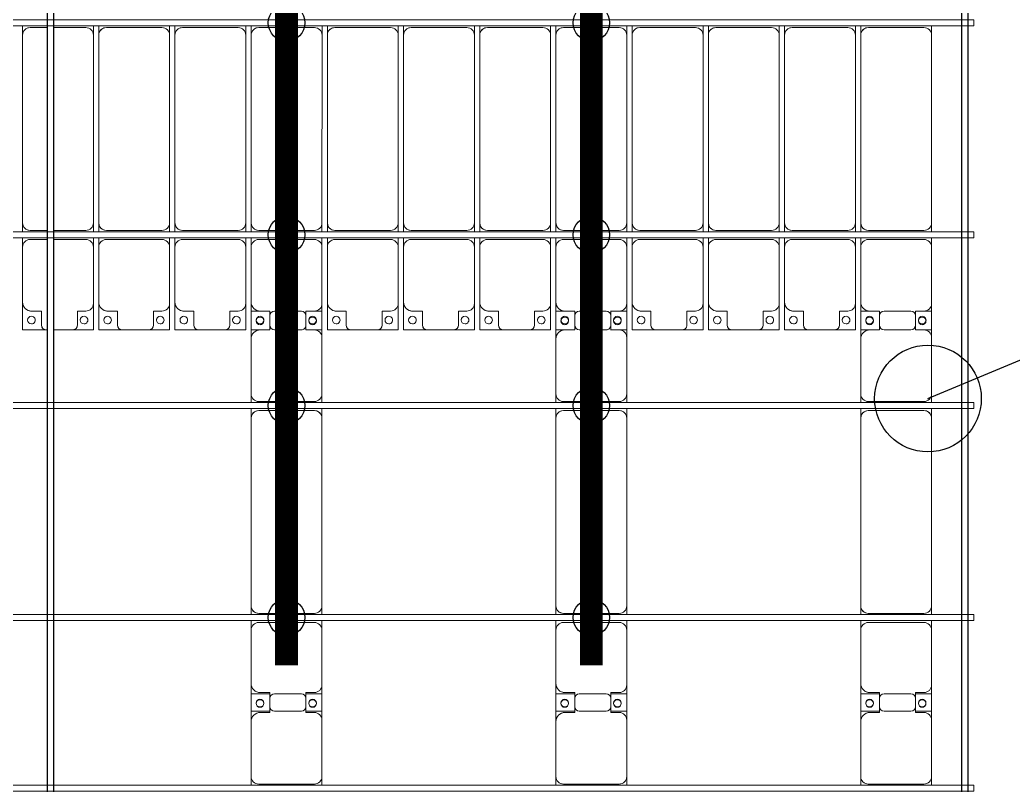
# Model space of a CAD drawing. Header units: millimetres. Extents: x -147246 to 112336, y -213734 to -86506.
# Drawn here: x 2135 to 8653, y -135845 to -130825 of the extents above; entities that cross this region are included whole.
import ezdxf

# ---------------------------------------------------------------- set-up
doc = ezdxf.new("R2010")
doc.units = ezdxf.units.MM
doc.layers.add('A-GENM', color=13, linetype='Continuous', lineweight=9)
doc.layers.add('S-BEAM', color=12, linetype='Continuous', lineweight=9)
for name, color, linetype in [('GC-BICH NEO', 6, 'Continuous'), ('GC-DAY NEO', 5, 'Continuous'), ('GC-HOP 40x60 GIA CUONG', 1, 'Continuous')]:
    doc.layers.add(name, color=color, linetype=linetype)

# ---------------------------------------------------------------- blocks, each defined once
blk = doc.blocks.new('Dải phao đi lại kèm đỡ invester - DẢI PHAO ĐI LẠI-14853-BỐ TRÍ KHUNG KẾT CẤU BÈ PIN 05')
at = {"layer": 'A-GENM', "color": 7}
for p, q in [((142258.4, 620.3), (142258.4, 680.8)), ((142421.3, 670.3), (142308.4, 670.3)), ((142673.4, 670.3), (142461.3, 670.3)), ((142723.4, 680.8), (142723.4, 620.3)), ((142758.4, 620.3), (142758.4, 680.8)), ((143173.4, 670.3), (142808.4, 670.3)), ((143223.4, 680.8), (143223.4, 620.3)), ((143258.4, 620.3), (143258.4, 680.8)), ((143673.4, 670.3), (143308.4, 670.3)), ((143723.4, 680.8), (143723.4, 620.3)), ((143758.4, 620.3), (143758.4, 680.8)), ((144173.4, 670.3), (143808.4, 670.3)), ((144223.4, 680.8), (144223.4, 620.3)), ((144258.4, 620.3), (144258.4, 680.8)), ((144673.4, 670.3), (144308.4, 670.3)), ((144723.4, 680.8), (144723.4, 620.3)), ((144758.4, 620.3), (144758.4, 680.8)), ((145173.4, 670.3), (144808.4, 670.3)), ((145223.4, 680.8), (145223.4, 620.3)), ((145258.4, 620.3), (145258.4, 680.8)), ((145673.4, 670.3), (145308.4, 670.3)), ((145723.4, 680.8), (145723.4, 620.3)), ((145758.4, 620.3), (145758.4, 680.8)), ((146173.4, 670.3), (145808.4, 670.3)), ((146223.4, 680.8), (146223.4, 620.3)), ((146258.4, 620.3), (146258.4, 680.8)), ((146673.4, 670.3), (146308.4, 670.3)), ((146723.4, 680.8), (146723.4, 620.3)), ((146758.4, 620.3), (146758.4, 680.8)), ((147173.4, 670.3), (146808.4, 670.3)), ((147223.4, 680.8), (147223.4, 620.3)), ((147258.4, 620.3), (147258.4, 680.8)), ((147673.4, 670.3), (147308.4, 670.3)), ((147723.4, 680.8), (147723.4, 620.3)), ((147758.4, 620.3), (147758.4, 680.8)), ((148173.4, 670.3), (147808.4, 670.3)), ((148223.4, 680.8), (148223.4, 620.3)), ((142258.4, 620.3), (142258.4, -610.3)), ((142723.4, -610.3), (142723.4, 620.3)), ((142758.4, 620.3), (142758.4, -610.3)), ((143223.4, -610.3), (143223.4, 620.3)), ((143258.4, 620.3), (143258.4, -610.3)), ((143723.4, -610.3), (143723.4, 620.3)), ((143758.4, 620.3), (143758.4, -610.3)), ((144223.4, -610.3), (144223.4, 620.3)), ((144258.4, 620.3), (144258.4, -610.3)), ((144723.4, -610.3), (144723.4, 620.3)), ((144758.4, 620.3), (144758.4, -610.3)), ((145223.4, -610.3), (145223.4, 620.3)), ((145258.4, 620.3), (145258.4, -610.3)), ((145723.4, -610.3), (145723.4, 620.3)), ((145758.4, 620.3), (145758.4, -610.3)), ((146223.4, -610.3), (146223.4, 620.3)), ((146258.4, 620.3), (146258.4, -610.3)), ((146723.4, -610.3), (146723.4, 620.3)), ((146758.4, 620.3), (146758.4, -610.3)), ((147223.4, -610.3), (147223.4, 620.3)), ((147258.4, 620.3), (147258.4, -610.3)), ((147723.4, -610.3), (147723.4, 620.3)), ((147758.4, 620.3), (147758.4, -610.3)), ((148223.4, -610.3), (148223.4, 620.3)), ((142258.4, -669.2), (142258.4, -610.3)), ((142723.4, -610.3), (142723.4, -669.2)), ((142758.4, -669.2), (142758.4, -610.3)), ((143223.4, -610.3), (143223.4, -669.2)), ((143258.4, -669.2), (143258.4, -610.3)), ((143723.4, -610.3), (143723.4, -669.2)), ((143758.4, -669.2), (143758.4, -610.3)), ((144223.4, -610.3), (144223.4, -669.2)), ((144258.4, -669.2), (144258.4, -610.3)), ((144723.4, -610.3), (144723.4, -669.2)), ((144758.4, -669.2), (144758.4, -610.3)), ((145223.4, -610.3), (145223.4, -669.2)), ((145258.4, -669.2), (145258.4, -610.3)), ((145723.4, -610.3), (145723.4, -669.2)), ((145758.4, -669.2), (145758.4, -610.3)), ((146223.4, -610.3), (146223.4, -669.2)), ((146258.4, -669.2), (146258.4, -610.3)), ((146723.4, -610.3), (146723.4, -669.2)), ((146758.4, -669.2), (146758.4, -610.3)), ((147223.4, -610.3), (147223.4, -669.2)), ((147258.4, -669.2), (147258.4, -610.3)), ((147723.4, -610.3), (147723.4, -669.2)), ((147758.4, -669.2), (147758.4, -610.3)), ((148223.4, -610.3), (148223.4, -669.2)), ((142258.4, -769.7), (142258.4, -709.2)), ((142308.4, -660.3), (142421.3, -660.3)), ((142461.3, -660.3), (142673.4, -660.3)), ((142723.4, -709.2), (142723.4, -769.7)), ((142758.4, -769.7), (142758.4, -709.2)), ((142808.4, -660.3), (143173.4, -660.3)), ((143223.4, -709.2), (143223.4, -769.7)), ((143258.4, -769.7), (143258.4, -709.2)), ((143308.4, -660.3), (143673.4, -660.3)), ((143723.4, -709.2), (143723.4, -769.7)), ((143758.4, -769.7), (143758.4, -709.2)), ((143808.4, -660.3), (144173.4, -660.3)), ((144223.4, -709.2), (144223.4, -769.7)), ((144258.4, -769.7), (144258.4, -709.2)), ((144308.4, -660.3), (144673.4, -660.3)), ((144723.4, -709.2), (144723.4, -769.7)), ((144758.4, -769.7), (144758.4, -709.2)), ((144808.4, -660.3), (145173.4, -660.3)), ((145223.4, -709.2), (145223.4, -769.7)), ((145258.4, -769.7), (145258.4, -709.2)), ((145308.4, -660.3), (145673.4, -660.3)), ((145723.4, -709.2), (145723.4, -769.7)), ((145758.4, -769.7), (145758.4, -709.2)), ((145808.4, -660.3), (146173.4, -660.3)), ((146223.4, -709.2), (146223.4, -769.7)), ((146258.4, -769.7), (146258.4, -709.2)), ((146308.4, -660.3), (146673.4, -660.3)), ((146723.4, -709.2), (146723.4, -769.7)), ((146758.4, -769.7), (146758.4, -709.2)), ((146808.4, -660.3), (147173.4, -660.3)), ((147223.4, -709.2), (147223.4, -769.7)), ((147258.4, -769.7), (147258.4, -709.2)), ((147308.4, -660.3), (147673.4, -660.3)), ((147723.4, -709.2), (147723.4, -769.7)), ((147758.4, -769.7), (147758.4, -709.2)), ((147808.4, -660.3), (148173.4, -660.3)), ((148223.4, -709.2), (148223.4, -769.7)), ((142258.4, -769.7), (142258.4, -1129.7)), ((142421.3, -719.7), (142308.4, -719.7)), ((142673.4, -719.7), (142461.3, -719.7)), ((142723.4, -1139.7), (142723.4, -769.7)), ((142758.4, -769.7), (142758.4, -1129.7)), ((143173.4, -719.7), (142808.4, -719.7)), ((143223.4, -1139.7), (143223.4, -769.7)), ((143258.4, -769.7), (143258.4, -1129.7)), ((143673.4, -719.7), (143308.4, -719.7)), ((143723.4, -1139.7), (143723.4, -769.7)), ((143758.4, -769.7), (143758.4, -1129.7)), ((144173.4, -719.7), (143808.4, -719.7)), ((144223.4, -1139.7), (144223.4, -769.7)), ((144258.4, -769.7), (144258.4, -1129.7)), ((144673.4, -719.7), (144308.4, -719.7)), ((144723.4, -1139.7), (144723.4, -769.7)), ((144758.4, -769.7), (144758.4, -1129.7)), ((145173.4, -719.7), (144808.4, -719.7)), ((145223.4, -1139.7), (145223.4, -769.7)), ((145258.4, -769.7), (145258.4, -1129.7)), ((145673.4, -719.7), (145308.4, -719.7)), ((145723.4, -1139.7), (145723.4, -769.7)), ((145758.4, -769.7), (145758.4, -1129.7)), ((146173.4, -719.7), (145808.4, -719.7)), ((146223.4, -1139.7), (146223.4, -769.7)), ((146258.4, -769.7), (146258.4, -1129.7)), ((146673.4, -719.7), (146308.4, -719.7)), ((146723.4, -1139.7), (146723.4, -769.7)), ((146758.4, -769.7), (146758.4, -1129.7)), ((147173.4, -719.7), (146808.4, -719.7)), ((147223.4, -1139.7), (147223.4, -769.7)), ((147258.4, -769.7), (147258.4, -1129.7)), ((147673.4, -719.7), (147308.4, -719.7)), ((147723.4, -1139.7), (147723.4, -769.7)), ((147758.4, -769.7), (147758.4, -1129.7)), ((148173.4, -719.7), (147808.4, -719.7)), ((148223.4, -1139.7), (148223.4, -769.7)), ((142258.4, -1312.2), (142258.4, -1129.7)), ((142723.4, -1139.7), (142723.4, -1312.2)), ((142758.4, -1312.2), (142758.4, -1129.7)), ((143223.4, -1139.7), (143223.4, -1312.2)), ((143258.4, -1312.2), (143258.4, -1129.7)), ((143723.4, -1139.7), (143723.4, -1312.2)), ((143758.4, -1312.2), (143758.4, -1129.7)), ((144223.4, -1139.7), (144223.4, -1312.2)), ((144258.4, -1312.2), (144258.4, -1129.7)), ((144723.4, -1139.7), (144723.4, -1312.2)), ((144758.4, -1312.2), (144758.4, -1129.7)), ((145223.4, -1139.7), (145223.4, -1312.2)), ((145258.4, -1312.2), (145258.4, -1129.7)), ((145723.4, -1139.7), (145723.4, -1312.2)), ((145758.4, -1312.2), (145758.4, -1129.7)), ((146223.4, -1139.7), (146223.4, -1312.2)), ((146258.4, -1312.2), (146258.4, -1129.7)), ((146723.4, -1139.7), (146723.4, -1312.2)), ((146758.4, -1312.2), (146758.4, -1129.7)), ((147223.4, -1139.7), (147223.4, -1312.2)), ((147258.4, -1312.2), (147258.4, -1129.7)), ((147723.4, -1139.7), (147723.4, -1312.2)), ((147758.4, -1312.2), (147758.4, -1129.7)), ((148223.4, -1139.7), (148223.4, -1312.2)), ((142318.4, -1189.7), (142381.8, -1189.7)), ((142381.8, -1189.7), (142381.8, -1282.2)), ((142618.2, -1282.2), (142618.2, -1189.7)), ((142618.2, -1189.7), (142673.4, -1189.7)), ((142818.4, -1189.7), (142881.8, -1189.7)), ((142881.8, -1189.7), (142881.8, -1282.2)), ((143118.2, -1282.2), (143118.2, -1189.7)), ((143118.2, -1189.7), (143173.4, -1189.7)), ((143318.4, -1189.7), (143381.8, -1189.7)), ((143381.8, -1189.7), (143381.8, -1282.2)), ((143618.2, -1282.2), (143618.2, -1189.7)), ((143618.2, -1189.7), (143673.4, -1189.7)), ((143818.4, -1189.7), (143881.8, -1189.7)), ((143881.8, -1189.7), (143881.8, -1282.2)), ((144118.2, -1282.2), (144118.2, -1189.7)), ((144118.2, -1189.7), (144173.4, -1189.7)), ((144318.4, -1189.7), (144381.8, -1189.7)), ((144381.8, -1189.7), (144381.8, -1282.2)), ((144618.2, -1282.2), (144618.2, -1189.7)), ((144618.2, -1189.7), (144673.4, -1189.7)), ((144818.4, -1189.7), (144881.8, -1189.7)), ((144881.8, -1189.7), (144881.8, -1282.2)), ((145118.2, -1282.2), (145118.2, -1189.7)), ((145118.2, -1189.7), (145173.4, -1189.7)), ((145318.4, -1189.7), (145381.8, -1189.7)), ((145381.8, -1189.7), (145381.8, -1282.2)), ((145618.2, -1282.2), (145618.2, -1189.7)), ((145618.2, -1189.7), (145673.4, -1189.7)), ((145818.4, -1189.7), (145881.8, -1189.7)), ((145881.8, -1189.7), (145881.8, -1282.2)), ((146118.2, -1282.2), (146118.2, -1189.7)), ((146118.2, -1189.7), (146173.4, -1189.7)), ((146318.4, -1189.7), (146381.8, -1189.7)), ((146381.8, -1189.7), (146381.8, -1282.2)), ((146618.2, -1282.2), (146618.2, -1189.7)), ((146618.2, -1189.7), (146673.4, -1189.7)), ((146818.4, -1189.7), (146881.8, -1189.7)), ((146881.8, -1189.7), (146881.8, -1282.2)), ((147118.2, -1282.2), (147118.2, -1189.7)), ((147118.2, -1189.7), (147173.4, -1189.7)), ((147318.4, -1189.7), (147381.8, -1189.7)), ((147381.8, -1189.7), (147381.8, -1282.2)), ((147618.2, -1282.2), (147618.2, -1189.7)), ((147618.2, -1189.7), (147673.4, -1189.7)), ((147818.4, -1189.7), (147881.8, -1189.7)), ((147881.8, -1189.7), (147881.8, -1282.2)), ((148118.2, -1282.2), (148118.2, -1189.7)), ((148118.2, -1189.7), (148173.4, -1189.7)), ((142411.8, -1312.2), (142258.4, -1312.2)), ((142411.8, -1312.2), (142421.3, -1312.2)), ((142461.3, -1312.2), (142588.2, -1312.2)), ((142723.4, -1312.2), (142588.2, -1312.2)), ((142911.8, -1312.2), (142758.4, -1312.2)), ((142911.8, -1312.2), (143088.2, -1312.2)), ((143223.4, -1312.2), (143088.2, -1312.2)), ((143411.8, -1312.2), (143258.4, -1312.2)), ((143411.8, -1312.2), (143588.2, -1312.2)), ((143723.4, -1312.2), (143588.2, -1312.2)), ((143881.7, -1312.2), (143758.4, -1312.2)), ((143911.8, -1312.2), (144088.2, -1312.2)), ((144223.4, -1312.2), (144117.1, -1312.2)), ((144411.8, -1312.2), (144258.4, -1312.2)), ((144411.8, -1312.2), (144588.2, -1312.2)), ((144723.4, -1312.2), (144588.2, -1312.2)), ((144911.8, -1312.2), (144758.4, -1312.2)), ((144911.8, -1312.2), (145088.2, -1312.2)), ((145223.4, -1312.2), (145088.2, -1312.2)), ((145411.8, -1312.2), (145258.4, -1312.2)), ((145411.8, -1312.2), (145588.2, -1312.2)), ((145723.4, -1312.2), (145588.2, -1312.2)), ((145881.7, -1312.2), (145758.4, -1312.2)), ((145911.8, -1312.2), (146088.2, -1312.2)), ((146223.4, -1312.2), (146117.1, -1312.2)), ((146411.8, -1312.2), (146258.4, -1312.2)), ((146411.8, -1312.2), (146588.2, -1312.2)), ((146723.4, -1312.2), (146588.2, -1312.2)), ((146911.8, -1312.2), (146758.4, -1312.2)), ((146911.8, -1312.2), (147088.2, -1312.2)), ((147223.4, -1312.2), (147088.2, -1312.2)), ((147411.8, -1312.2), (147258.4, -1312.2)), ((147411.8, -1312.2), (147588.2, -1312.2)), ((147723.4, -1312.2), (147588.2, -1312.2)), ((147881.7, -1312.2), (147758.4, -1312.2)), ((147911.8, -1312.2), (148088.2, -1312.2)), ((148223.4, -1312.2), (148117.1, -1312.2))]:
    blk.add_line(p, q, dxfattribs=at)
for centre, radius, start, end in [((142308.4, 620.3), 50, 90, 180), ((142308.4, 620.3), 50, 90, 165), ((142673.4, 620.3), 50, 0, 90), ((142673.4, 620.3), 50, 0, 90), ((142808.4, 620.3), 50, 90, 180), ((142808.4, 620.3), 50, 90, 165), ((143173.4, 620.3), 50, 0, 90), ((143173.4, 620.3), 50, 0, 90), ((143308.4, 620.3), 50, 90, 180), ((143308.4, 620.3), 50, 90, 165), ((143673.4, 620.3), 50, 0, 90), ((143673.4, 620.3), 50, 0, 90), ((143808.4, 620.3), 50, 90, 180), ((143808.4, 620.3), 50, 90, 165), ((144173.4, 620.3), 50, 0, 90), ((144173.4, 620.3), 50, 0, 90), ((144308.4, 620.3), 50, 90, 180), ((144308.4, 620.3), 50, 90, 165), ((144673.4, 620.3), 50, 0, 90), ((144673.4, 620.3), 50, 0, 90), ((144808.4, 620.3), 50, 90, 180), ((144808.4, 620.3), 50, 90, 165), ((145173.4, 620.3), 50, 360, 90), ((145173.4, 620.3), 50, 360, 90), ((145308.4, 620.3), 50, 90, 180), ((145308.4, 620.3), 50, 90, 165), ((145673.4, 620.3), 50, 0, 90), ((145673.4, 620.3), 50, 0, 90), ((145808.4, 620.3), 50, 90, 180), ((145808.4, 620.3), 50, 90, 165), ((146173.4, 620.3), 50, 360, 90), ((146173.4, 620.3), 50, 360, 90), ((146308.4, 620.3), 50, 90, 180), ((146308.4, 620.3), 50, 90, 165), ((146673.4, 620.3), 50, 0, 90), ((146673.4, 620.3), 50, 0, 90), ((146808.4, 620.3), 50, 90, 180), ((146808.4, 620.3), 50, 90, 165), ((147173.4, 620.3), 50, 0, 90), ((147173.4, 620.3), 50, 0, 90), ((147308.4, 620.3), 50, 90, 180), ((147308.4, 620.3), 50, 90, 165), ((147673.4, 620.3), 50, 360, 90), ((147673.4, 620.3), 50, 360, 90), ((147808.4, 620.3), 50, 90, 180), ((147808.4, 620.3), 50, 90, 165), ((148173.4, 620.3), 50, 0, 90), ((148173.4, 620.3), 50, 0, 90), ((142308.4, -610.3), 50, 180, 270), ((142308.4, -610.3), 50, 180, 255), ((142673.4, -610.3), 50, 270, 360), ((142673.4, -610.3), 50, 315, 360), ((142808.4, -610.3), 50, 180, 270), ((142808.4, -610.3), 50, 180, 255), ((143173.4, -610.3), 50, 270, 0), ((143173.4, -610.3), 50, 315, 0), ((143308.4, -610.3), 50, 180, 270), ((143308.4, -610.3), 50, 180, 255), ((143673.4, -610.3), 50, 270, 360), ((143673.4, -610.3), 50, 315, 360), ((143808.4, -610.3), 50, 180, 270), ((143808.4, -610.3), 50, 180, 255), ((144173.4, -610.3), 50, 270, 0), ((144173.4, -610.3), 50, 315, 0), ((144308.4, -610.3), 50, 180, 270), ((144308.4, -610.3), 50, 180, 255), ((144673.4, -610.3), 50, 270, 0), ((144673.4, -610.3), 50, 315, 0), ((144808.4, -610.3), 50, 180, 270), ((144808.4, -610.3), 50, 180, 255), ((145173.4, -610.3), 50, 270, 360), ((145173.4, -610.3), 50, 315, 360), ((145308.4, -610.3), 50, 180, 270), ((145308.4, -610.3), 50, 180, 255), ((145673.4, -610.3), 50, 270, 0), ((145673.4, -610.3), 50, 315, 0), ((145808.4, -610.3), 50, 180, 270), ((145808.4, -610.3), 50, 180, 255), ((146173.4, -610.3), 50, 270, 0), ((146173.4, -610.3), 50, 315, 0), ((146308.4, -610.3), 50, 180, 270), ((146308.4, -610.3), 50, 180, 255), ((146673.4, -610.3), 50, 270, 0), ((146673.4, -610.3), 50, 315, 0), ((146808.4, -610.3), 50, 180, 270), ((146808.4, -610.3), 50, 180, 255), ((147173.4, -610.3), 50, 270, 0), ((147173.4, -610.3), 50, 315, 0), ((147308.4, -610.3), 50, 180, 270), ((147308.4, -610.3), 50, 180, 255), ((147673.4, -610.3), 50, 270, 0), ((147673.4, -610.3), 50, 315, 0), ((147808.4, -610.3), 50, 180, 270), ((147808.4, -610.3), 50, 180, 255), ((148173.4, -610.3), 50, 270, 0), ((148173.4, -610.3), 50, 315, 0), ((142308.4, -769.7), 50, 90, 180), ((142308.4, -769.7), 50, 90, 135), ((142673.4, -769.7), 50, 360, 90), ((142673.4, -769.7), 50, 45, 90), ((142808.4, -769.7), 50, 90, 180), ((142808.4, -769.7), 50, 90, 135), ((143173.4, -769.7), 50, 0, 90), ((143173.4, -769.7), 50, 45, 90), ((143308.4, -769.7), 50, 90, 180), ((143308.4, -769.7), 50, 90, 135), ((143673.4, -769.7), 50, 0, 90), ((143673.4, -769.7), 50, 45, 90), ((143808.4, -769.7), 50, 90, 180), ((143808.4, -769.7), 50, 90, 135), ((144173.4, -769.7), 50, 360, 90), ((144173.4, -769.7), 50, 45, 90), ((144308.4, -769.7), 50, 90, 180), ((144308.4, -769.7), 50, 90, 135), ((144673.4, -769.7), 50, 360, 90), ((144673.4, -769.7), 50, 45, 90), ((144808.4, -769.7), 50, 90, 180), ((144808.4, -769.7), 50, 90, 135), ((145173.4, -769.7), 50, 0, 90), ((145173.4, -769.7), 50, 45, 90), ((145308.4, -769.7), 50, 90, 180), ((145308.4, -769.7), 50, 90, 135), ((145673.4, -769.7), 50, 360, 90), ((145673.4, -769.7), 50, 45, 90), ((145808.4, -769.7), 50, 90, 180), ((145808.4, -769.7), 50, 90, 135), ((146173.4, -769.7), 50, 360, 90), ((146173.4, -769.7), 50, 45, 90), ((146308.4, -769.7), 50, 90, 180), ((146308.4, -769.7), 50, 90, 135), ((146673.4, -769.7), 50, 360, 90), ((146673.4, -769.7), 50, 45, 90), ((146808.4, -769.7), 50, 90, 180), ((146808.4, -769.7), 50, 90, 135), ((147173.4, -769.7), 50, 360, 90), ((147173.4, -769.7), 50, 45, 90), ((147308.4, -769.7), 50, 90, 180), ((147308.4, -769.7), 50, 90, 135), ((147673.4, -769.7), 50, 360, 90), ((147673.4, -769.7), 50, 45, 90), ((147808.4, -769.7), 50, 90, 180), ((147808.4, -769.7), 50, 90, 135), ((148173.4, -769.7), 50, 0, 90), ((148173.4, -769.7), 50, 45, 90), ((142318.4, -1129.7), 60, 180, 270), ((142673.4, -1139.7), 50, 270, 0), ((142818.4, -1129.7), 60, 180, 270), ((143173.4, -1139.7), 50, 270, 0), ((143318.4, -1129.7), 60, 180, 270), ((143673.4, -1139.7), 50, 270, 360), ((143818.4, -1129.7), 60, 180, 270), ((144173.4, -1139.7), 50, 270, 0), ((144318.4, -1129.7), 60, 180, 270), ((144673.4, -1139.7), 50, 270, 360), ((144818.4, -1129.7), 60, 180, 270), ((145173.4, -1139.7), 50, 270, 360), ((145318.4, -1129.7), 60, 180, 270), ((145673.4, -1139.7), 50, 270, 360), ((145818.4, -1129.7), 60, 180, 270), ((146173.4, -1139.7), 50, 270, 0), ((146318.4, -1129.7), 60, 180, 270), ((146673.4, -1139.7), 50, 270, 0), ((146818.4, -1129.7), 60, 180, 270), ((147173.4, -1139.7), 50, 270, 360), ((147318.4, -1129.7), 60, 180, 270), ((147673.4, -1139.7), 50, 270, 0), ((147818.4, -1129.7), 60, 180, 270), ((148173.4, -1139.7), 50, 270, 360), ((142318.4, -1129.7), 60, 240, 270), ((142316.8, -1248.6), 25, 90, 270), ((142316.8, -1248.6), 25, 270, 90), ((142661.8, -1248.6), 25, 90, 270), ((142661.8, -1248.6), 25, 270, 90), ((142673.4, -1139.7), 50, 270, 315), ((142818.4, -1129.7), 60, 240, 270), ((142816.8, -1248.6), 25, 90, 270), ((142816.8, -1248.6), 25, 270, 90), ((143161.8, -1248.6), 25, 90, 270), ((143161.8, -1248.6), 25, 270, 90), ((143173.4, -1139.7), 50, 270, 315), ((143318.4, -1129.7), 60, 240, 270), ((143316.8, -1248.6), 25, 90, 270), ((143316.8, -1248.6), 25, 270, 90), ((143661.8, -1248.6), 25, 90, 270), ((143661.8, -1248.6), 25, 270, 90), ((143673.4, -1139.7), 50, 270, 315), ((143818.4, -1129.7), 60, 240, 270), ((143816.8, -1248.6), 25, 90, 270), ((143816.8, -1248.6), 25, 270, 90), ((144161.8, -1248.6), 25, 90, 270), ((144161.8, -1248.6), 25, 270, 90), ((144173.4, -1139.7), 50, 270, 315), ((144318.4, -1129.7), 60, 240, 270), ((144316.8, -1248.6), 25, 90, 270), ((144316.8, -1248.6), 25, 270, 90), ((144661.8, -1248.6), 25, 90, 270), ((144661.8, -1248.6), 25, 270, 90), ((144673.4, -1139.7), 50, 270, 315), ((144818.4, -1129.7), 60, 240, 270), ((144816.8, -1248.6), 25, 90, 270), ((144816.8, -1248.6), 25, 270, 90), ((145161.8, -1248.6), 25, 90, 270), ((145161.8, -1248.6), 25, 270, 90), ((145173.4, -1139.7), 50, 270, 315), ((145318.4, -1129.7), 60, 240, 270), ((145316.8, -1248.6), 25, 90, 270), ((145316.8, -1248.6), 25, 270, 90), ((145661.8, -1248.6), 25, 90, 270), ((145661.8, -1248.6), 25, 270, 90), ((145673.4, -1139.7), 50, 270, 315), ((145818.4, -1129.7), 60, 240, 270), ((145816.8, -1248.6), 25, 90, 270), ((145816.8, -1248.6), 25, 270, 90), ((146161.8, -1248.6), 25, 90, 270), ((146161.8, -1248.6), 25, 270, 90), ((146173.4, -1139.7), 50, 270, 315), ((146318.4, -1129.7), 60, 240, 270), ((146316.8, -1248.6), 25, 90, 270), ((146316.8, -1248.6), 25, 270, 90), ((146661.8, -1248.6), 25, 90, 270), ((146661.8, -1248.6), 25, 270, 90), ((146673.4, -1139.7), 50, 270, 315), ((146818.4, -1129.7), 60, 240, 270), ((146816.8, -1248.6), 25, 90, 270), ((146816.8, -1248.6), 25, 270, 90), ((147161.8, -1248.6), 25, 90, 270), ((147161.8, -1248.6), 25, 270, 90), ((147173.4, -1139.7), 50, 270, 315), ((147318.4, -1129.7), 60, 240, 270), ((147316.8, -1248.6), 25, 90, 270), ((147316.8, -1248.6), 25, 270, 90), ((147661.8, -1248.6), 25, 90, 270), ((147661.8, -1248.6), 25, 270, 90), ((147673.4, -1139.7), 50, 270, 315), ((147818.4, -1129.7), 60, 240, 270), ((147816.8, -1248.6), 25, 90, 270), ((147816.8, -1248.6), 25, 270, 90), ((148161.8, -1248.6), 25, 90, 270), ((148161.8, -1248.6), 25, 270, 90), ((148173.4, -1139.7), 50, 270, 315), ((142411.8, -1282.2), 30, 180, 270), ((142411.8, -1282.2), 30, 210, 270), ((142588.2, -1282.2), 30, 270, 0), ((142588.2, -1282.2), 30, 270, 330), ((142661.8, -1248.6), 25, 165, 180), ((142911.8, -1282.2), 30, 180, 270), ((142911.8, -1282.2), 30, 210, 270), ((143088.2, -1282.2), 30, 270, 360), ((143088.2, -1282.2), 30, 270, 330), ((143161.8, -1248.6), 25, 165, 180), ((143411.8, -1282.2), 30, 180, 270), ((143411.8, -1282.2), 30, 210, 270), ((143588.2, -1282.2), 30, 270, 360), ((143588.2, -1282.2), 30, 270, 330), ((143661.8, -1248.6), 25, 165, 180), ((143911.8, -1282.2), 30, 180, 270), ((144088.2, -1282.2), 30, 270, 0), ((144411.8, -1282.2), 30, 180, 270), ((144411.8, -1282.2), 30, 210, 270), ((144588.2, -1282.2), 30, 270, 360), ((144588.2, -1282.2), 30, 270, 330), ((144661.8, -1248.6), 25, 165, 180), ((144911.8, -1282.2), 30, 180, 270), ((144911.8, -1282.2), 30, 210, 270), ((145088.2, -1282.2), 30, 270, 360), ((145088.2, -1282.2), 30, 270, 330), ((145161.8, -1248.6), 25, 165, 180), ((145411.8, -1282.2), 30, 180, 270), ((145411.8, -1282.2), 30, 210, 270), ((145588.2, -1282.2), 30, 270, 360), ((145588.2, -1282.2), 30, 270, 330), ((145661.8, -1248.6), 25, 165, 180), ((145911.8, -1282.2), 30, 180, 270), ((146088.2, -1282.2), 30, 270, 0), ((146411.8, -1282.2), 30, 180, 270), ((146411.8, -1282.2), 30, 210, 270), ((146588.2, -1282.2), 30, 270, 0), ((146588.2, -1282.2), 30, 270, 330), ((146661.8, -1248.6), 25, 165, 180), ((146911.8, -1282.2), 30, 180, 270), ((146911.8, -1282.2), 30, 210, 270), ((147088.2, -1282.2), 30, 270, 360), ((147088.2, -1282.2), 30, 270, 330), ((147161.8, -1248.6), 25, 165, 180), ((147411.8, -1282.2), 30, 180, 270), ((147411.8, -1282.2), 30, 210, 270), ((147588.2, -1282.2), 30, 270, 360), ((147588.2, -1282.2), 30, 270, 330), ((147661.8, -1248.6), 25, 165, 180), ((147911.8, -1282.2), 30, 180, 270), ((148088.2, -1282.2), 30, 270, 360)]:
    blk.add_arc(centre, radius, start, end, dxfattribs=at)
blk = doc.blocks.new('Dầm C52 - Dầm C52-18775-BỐ TRÍ KHUNG KẾT CẤU BÈ PIN 05')
at = {"layer": 'S-BEAM', "color": 1}
for p, q in [((-74474.3, -20), (-74474.3, 20)), ((-74474.3, 20), (74474.3, 20)), ((74474.3, -20), (-74474.3, -20))]:
    blk.add_line(p, q, dxfattribs=at)
blk = doc.blocks.new('Dầm C52 - Dầm C52-18776-BỐ TRÍ KHUNG KẾT CẤU BÈ PIN 05')
at = {"layer": 'S-BEAM', "color": 1}
for p, q in [((-74474.3, -20), (-74474.3, 20)), ((-74474.3, 20), (74474.3, 20)), ((74474.3, -20), (-74474.3, -20))]:
    blk.add_line(p, q, dxfattribs=at)
blk = doc.blocks.new('Dầm C52 - Dầm C52-18777-BỐ TRÍ KHUNG KẾT CẤU BÈ PIN 05')
at = {"layer": 'S-BEAM', "color": 1}
for p, q in [((-74474.3, -20), (-74474.3, 20)), ((-74474.3, 20), (74474.3, 20)), ((74474.3, -20), (-74474.3, -20))]:
    blk.add_line(p, q, dxfattribs=at)
blk = doc.blocks.new('Dai phao do pin - DẢI PHAO ĐỠ PIN-V51-BỐ TRÍ KHUNG KẾT CẤU BÈ PIN 05')
at = {"layer": 'A-GENM', "color": 7}
for p, q in [((65973.2, 241.6), (66029.7, 241.6)), ((66389.7, 241.6), (66029.7, 241.6)), ((66389.7, 241.6), (66572.2, 241.6)), ((66457.8, 241.6), (66640.3, 241.6)), ((66457.8, 118.2), (66457.8, 241.6)), ((66572.2, 241.6), (66572.2, 118.2)), ((66990.3, 241.6), (66640.3, 241.6)), ((66990.3, 241.6), (67053.2, 241.6)), ((67093.2, 241.6), (67149.7, 241.6)), ((68380.3, 241.6), (67149.7, 241.6)), ((68380.3, 241.6), (68443.2, 241.6)), ((68483.2, 241.6), (68539.7, 241.6)), ((68899.7, 241.6), (68539.7, 241.6)), ((68899.7, 241.6), (69082.2, 241.6)), ((69082.2, 241.6), (69082.2, 117.9)), ((65979.7, 191.6), (65979.7, -173.4)), ((66449.7, 118.2), (66449.7, 181.6)), ((66580.3, 181.6), (66580.3, 118.2)), ((67040.3, -173.4), (67040.3, 191.6)), ((67099.7, 191.6), (67099.7, -173.4)), ((68430.3, -173.4), (68430.3, 191.6)), ((68489.7, 191.6), (68489.7, -173.4)), ((68959.7, 118.2), (68959.7, 181.6)), ((66542.2, 118.2), (66449.7, 118.2)), ((66457.8, 88.2), (66457.8, -88.2)), ((66580.3, 118.2), (66487.8, 118.2)), ((66572.2, -88.2), (66572.2, 88.2)), ((69052.2, 118.2), (68959.7, 118.2)), ((69082.2, -88.2), (69082.2, 88.2)), ((66449.7, -173.4), (66449.7, -118.2)), ((66449.7, -118.2), (66542.2, -118.2)), ((66457.8, -223.4), (66457.8, -118.2)), ((66487.8, -118.2), (66580.3, -118.2)), ((66572.2, -118.2), (66572.2, -223.4)), ((66580.3, -118.2), (66580.3, -173.4)), ((68959.7, -173.4), (68959.7, -118.2)), ((68959.7, -118.2), (69052.2, -118.2)), ((69082.2, -117.5), (69082.2, -223.4)), ((66029.7, -223.4), (65973.2, -223.4)), ((66029.7, -223.4), (66399.7, -223.4)), ((66572.2, -223.4), (66399.7, -223.4)), ((66630.3, -223.4), (66457.8, -223.4)), ((66630.3, -223.4), (66990.3, -223.4)), ((67053.2, -223.4), (66990.3, -223.4)), ((67149.7, -223.4), (67093.2, -223.4)), ((67149.7, -223.4), (68380.3, -223.4)), ((68443.2, -223.4), (68380.3, -223.4)), ((68539.7, -223.4), (68483.2, -223.4)), ((68539.7, -223.4), (68909.7, -223.4)), ((69082.2, -223.4), (68909.7, -223.4))]:
    blk.add_line(p, q, dxfattribs=at)
for centre, radius, start, end in [((66029.7, 191.6), 50, 90, 180), ((66029.7, 191.6), 50, 135, 180), ((66389.7, 181.6), 60, 0, 90), ((66389.7, 181.6), 60, 0, 30), ((66508.6, 183.2), 25, 360, 180), ((66511.4, 183.2), 25, 0, 180), ((66640.3, 181.6), 60, 90, 180), ((66640.3, 181.6), 60, 150, 180), ((66990.3, 191.6), 50, 0, 90), ((66990.3, 191.6), 50, 0, 45), ((67149.7, 191.6), 50, 90, 180), ((67149.7, 191.6), 50, 105, 180), ((68380.3, 191.6), 50, 360, 90), ((68380.3, 191.6), 50, 15, 90), ((68539.7, 191.6), 50, 90, 180), ((68539.7, 191.6), 50, 135, 180), ((68899.7, 181.6), 60, 0, 90), ((68899.7, 181.6), 60, 0, 30), ((69018.6, 183.2), 25, 0, 180), ((66508.6, 183.2), 25, 180, 0), ((66511.4, 183.2), 25, 180, 0), ((69018.6, 183.2), 25, 180, 0), ((66487.8, 88.2), 30, 90, 180), ((66542.2, 88.2), 30, 0, 90), ((69052.2, 88.2), 30, 0, 90), ((66487.8, -88.2), 30, 180, 270), ((66542.2, -88.2), 30, 270, 0), ((69052.2, -88.2), 30, 270, 0), ((66029.7, -173.4), 50, 180, 270), ((66029.7, -173.4), 50, 180, 225), ((66399.7, -173.4), 50, 270, 0), ((66399.7, -173.4), 50, 315, 0), ((66508.6, -161.8), 25, 0, 180), ((66508.6, -161.8), 25, 180, 0), ((66511.4, -161.8), 25, 0, 180), ((66511.4, -161.8), 25, 180, 360), ((66630.3, -173.4), 50, 180, 270), ((66630.3, -173.4), 50, 180, 225), ((66990.3, -173.4), 50, 270, 0), ((66990.3, -173.4), 50, 315, 0), ((67149.7, -173.4), 50, 180, 270), ((67149.7, -173.4), 50, 180, 270), ((68380.3, -173.4), 50, 270, 360), ((68380.3, -173.4), 50, 285, 360), ((68539.7, -173.4), 50, 180, 270), ((68539.7, -173.4), 50, 180, 225), ((68909.7, -173.4), 50, 270, 360), ((68909.7, -173.4), 50, 315, 360), ((69018.6, -161.8), 25, 0, 180), ((69018.6, -161.8), 25, 180, 0)]:
    blk.add_arc(centre, radius, start, end, dxfattribs=at)
blk = doc.blocks.new('Dai phao do pin - DẢI PHAO ĐỠ PIN-V52-BỐ TRÍ KHUNG KẾT CẤU BÈ PIN 05')
at = {"layer": 'A-GENM', "color": 7}
for p, q in [((65973.2, 241.6), (66029.7, 241.6)), ((66389.7, 241.6), (66029.7, 241.6)), ((66389.7, 241.6), (66572.2, 241.6)), ((66457.8, 241.6), (66640.3, 241.6)), ((66457.8, 118.2), (66457.8, 241.6)), ((66572.2, 241.6), (66572.2, 118.2)), ((66990.3, 241.6), (66640.3, 241.6)), ((66990.3, 241.6), (67053.2, 241.6)), ((67093.2, 241.6), (67149.7, 241.6)), ((68380.3, 241.6), (67149.7, 241.6)), ((68380.3, 241.6), (68443.2, 241.6)), ((68483.2, 241.6), (68539.7, 241.6)), ((68899.7, 241.6), (68539.7, 241.6)), ((68899.7, 241.6), (69082.2, 241.6)), ((69082.2, 241.6), (69082.2, 117.9)), ((65979.7, 191.6), (65979.7, -173.4)), ((66449.7, 118.2), (66449.7, 181.6)), ((66580.3, 181.6), (66580.3, 118.2)), ((67040.3, -173.4), (67040.3, 191.6)), ((67099.7, 191.6), (67099.7, -173.4)), ((68430.3, -173.4), (68430.3, 191.6)), ((68489.7, 191.6), (68489.7, -173.4)), ((68959.7, 118.2), (68959.7, 181.6)), ((66542.2, 118.2), (66449.7, 118.2)), ((66457.8, 88.2), (66457.8, -88.2)), ((66580.3, 118.2), (66487.8, 118.2)), ((66572.2, -88.2), (66572.2, 88.2)), ((69052.2, 118.2), (68959.7, 118.2)), ((69082.2, -88.2), (69082.2, 88.2)), ((66449.7, -173.4), (66449.7, -118.2)), ((66449.7, -118.2), (66542.2, -118.2)), ((66457.8, -223.4), (66457.8, -118.2)), ((66487.8, -118.2), (66580.3, -118.2)), ((66572.2, -118.2), (66572.2, -223.4)), ((66580.3, -118.2), (66580.3, -173.4)), ((68959.7, -173.4), (68959.7, -118.2)), ((68959.7, -118.2), (69052.2, -118.2)), ((69082.2, -117.5), (69082.2, -223.4)), ((66029.7, -223.4), (65973.2, -223.4)), ((66029.7, -223.4), (66399.7, -223.4)), ((66572.2, -223.4), (66399.7, -223.4)), ((66630.3, -223.4), (66457.8, -223.4)), ((66630.3, -223.4), (66990.3, -223.4)), ((67053.2, -223.4), (66990.3, -223.4)), ((67149.7, -223.4), (67093.2, -223.4)), ((67149.7, -223.4), (68380.3, -223.4)), ((68443.2, -223.4), (68380.3, -223.4)), ((68539.7, -223.4), (68483.2, -223.4)), ((68539.7, -223.4), (68909.7, -223.4)), ((69082.2, -223.4), (68909.7, -223.4))]:
    blk.add_line(p, q, dxfattribs=at)
for centre, radius, start, end in [((66029.7, 191.6), 50, 90, 180), ((66029.7, 191.6), 50, 135, 180), ((66389.7, 181.6), 60, 0, 90), ((66389.7, 181.6), 60, 0, 30), ((66508.6, 183.2), 25, 360, 180), ((66511.4, 183.2), 25, 0, 180), ((66640.3, 181.6), 60, 90, 180), ((66640.3, 181.6), 60, 150, 180), ((66990.3, 191.6), 50, 0, 90), ((66990.3, 191.6), 50, 0, 45), ((67149.7, 191.6), 50, 90, 180), ((67149.7, 191.6), 50, 105, 180), ((68380.3, 191.6), 50, 360, 90), ((68380.3, 191.6), 50, 15, 90), ((68539.7, 191.6), 50, 90, 180), ((68539.7, 191.6), 50, 135, 180), ((68899.7, 181.6), 60, 0, 90), ((68899.7, 181.6), 60, 0, 30), ((69018.6, 183.2), 25, 0, 180), ((66508.6, 183.2), 25, 180, 0), ((66511.4, 183.2), 25, 180, 0), ((69018.6, 183.2), 25, 180, 0), ((66487.8, 88.2), 30, 90, 180), ((66542.2, 88.2), 30, 0, 90), ((69052.2, 88.2), 30, 0, 90), ((66487.8, -88.2), 30, 180, 270), ((66542.2, -88.2), 30, 270, 0), ((69052.2, -88.2), 30, 270, 0), ((66029.7, -173.4), 50, 180, 270), ((66029.7, -173.4), 50, 180, 225), ((66399.7, -173.4), 50, 270, 0), ((66399.7, -173.4), 50, 315, 0), ((66508.6, -161.8), 25, 0, 180), ((66508.6, -161.8), 25, 180, 0), ((66511.4, -161.8), 25, 0, 180), ((66511.4, -161.8), 25, 180, 360), ((66630.3, -173.4), 50, 180, 270), ((66630.3, -173.4), 50, 180, 225), ((66990.3, -173.4), 50, 270, 0), ((66990.3, -173.4), 50, 315, 0), ((67149.7, -173.4), 50, 180, 270), ((67149.7, -173.4), 50, 180, 270), ((68380.3, -173.4), 50, 270, 360), ((68380.3, -173.4), 50, 285, 360), ((68539.7, -173.4), 50, 180, 270), ((68539.7, -173.4), 50, 180, 225), ((68909.7, -173.4), 50, 270, 360), ((68909.7, -173.4), 50, 315, 360), ((69018.6, -161.8), 25, 0, 180), ((69018.6, -161.8), 25, 180, 0)]:
    blk.add_arc(centre, radius, start, end, dxfattribs=at)
blk = doc.blocks.new('Dai phao do pin - DẢI PHAO ĐỠ PIN-V53-BỐ TRÍ KHUNG KẾT CẤU BÈ PIN 05')
at = {"layer": 'A-GENM', "color": 7}
for p, q in [((65973.2, 241.6), (66029.7, 241.6)), ((66389.7, 241.6), (66029.7, 241.6)), ((66389.7, 241.6), (66572.2, 241.6)), ((66457.8, 241.6), (66640.3, 241.6)), ((66457.8, 118.2), (66457.8, 241.6)), ((66572.2, 241.6), (66572.2, 118.2)), ((66990.3, 241.6), (66640.3, 241.6)), ((66990.3, 241.6), (67053.2, 241.6)), ((67093.2, 241.6), (67149.7, 241.6)), ((68380.3, 241.6), (67149.7, 241.6)), ((68380.3, 241.6), (68443.2, 241.6)), ((68483.2, 241.6), (68539.7, 241.6)), ((68899.7, 241.6), (68539.7, 241.6)), ((68899.7, 241.6), (69082.2, 241.6)), ((69082.2, 241.6), (69082.2, 117.9)), ((65979.7, 191.6), (65979.7, -173.4)), ((66449.7, 118.2), (66449.7, 181.6)), ((66580.3, 181.6), (66580.3, 118.2)), ((67040.3, -173.4), (67040.3, 191.6)), ((67099.7, 191.6), (67099.7, -173.4)), ((68430.3, -173.4), (68430.3, 191.6)), ((68489.7, 191.6), (68489.7, -173.4)), ((68959.7, 118.2), (68959.7, 181.6)), ((66542.2, 118.2), (66449.7, 118.2)), ((66457.8, 88.2), (66457.8, -88.2)), ((66580.3, 118.2), (66487.8, 118.2)), ((66572.2, -88.2), (66572.2, 88.2)), ((69052.2, 118.2), (68959.7, 118.2)), ((69082.2, -88.2), (69082.2, 88.2)), ((66449.7, -173.4), (66449.7, -118.2)), ((66449.7, -118.2), (66542.2, -118.2)), ((66457.8, -223.4), (66457.8, -118.2)), ((66487.8, -118.2), (66580.3, -118.2)), ((66572.2, -118.2), (66572.2, -223.4)), ((66580.3, -118.2), (66580.3, -173.4)), ((68959.7, -173.4), (68959.7, -118.2)), ((68959.7, -118.2), (69052.2, -118.2)), ((69082.2, -117.5), (69082.2, -223.4)), ((66029.7, -223.4), (65973.2, -223.4)), ((66029.7, -223.4), (66399.7, -223.4)), ((66572.2, -223.4), (66399.7, -223.4)), ((66630.3, -223.4), (66457.8, -223.4)), ((66630.3, -223.4), (66990.3, -223.4)), ((67053.2, -223.4), (66990.3, -223.4)), ((67149.7, -223.4), (67093.2, -223.4)), ((67149.7, -223.4), (68380.3, -223.4)), ((68443.2, -223.4), (68380.3, -223.4)), ((68539.7, -223.4), (68483.2, -223.4)), ((68539.7, -223.4), (68909.7, -223.4)), ((69082.2, -223.4), (68909.7, -223.4))]:
    blk.add_line(p, q, dxfattribs=at)
for centre, radius, start, end in [((66029.7, 191.6), 50, 90, 180), ((66029.7, 191.6), 50, 135, 180), ((66389.7, 181.6), 60, 0, 90), ((66389.7, 181.6), 60, 0, 30), ((66508.6, 183.2), 25, 360, 180), ((66511.4, 183.2), 25, 0, 180), ((66640.3, 181.6), 60, 90, 180), ((66640.3, 181.6), 60, 150, 180), ((66990.3, 191.6), 50, 0, 90), ((66990.3, 191.6), 50, 0, 45), ((67149.7, 191.6), 50, 90, 180), ((67149.7, 191.6), 50, 105, 180), ((68380.3, 191.6), 50, 360, 90), ((68380.3, 191.6), 50, 15, 90), ((68539.7, 191.6), 50, 90, 180), ((68539.7, 191.6), 50, 135, 180), ((68899.7, 181.6), 60, 0, 90), ((68899.7, 181.6), 60, 0, 30), ((69018.6, 183.2), 25, 0, 180), ((66508.6, 183.2), 25, 180, 0), ((66511.4, 183.2), 25, 180, 0), ((69018.6, 183.2), 25, 180, 0), ((66487.8, 88.2), 30, 90, 180), ((66542.2, 88.2), 30, 0, 90), ((69052.2, 88.2), 30, 0, 90), ((66487.8, -88.2), 30, 180, 270), ((66542.2, -88.2), 30, 270, 0), ((69052.2, -88.2), 30, 270, 0), ((66029.7, -173.4), 50, 180, 270), ((66029.7, -173.4), 50, 180, 225), ((66399.7, -173.4), 50, 270, 0), ((66399.7, -173.4), 50, 315, 0), ((66508.6, -161.8), 25, 0, 180), ((66508.6, -161.8), 25, 180, 0), ((66511.4, -161.8), 25, 0, 180), ((66511.4, -161.8), 25, 180, 360), ((66630.3, -173.4), 50, 180, 270), ((66630.3, -173.4), 50, 180, 225), ((66990.3, -173.4), 50, 270, 0), ((66990.3, -173.4), 50, 315, 0), ((67149.7, -173.4), 50, 180, 270), ((67149.7, -173.4), 50, 180, 270), ((68380.3, -173.4), 50, 270, 360), ((68380.3, -173.4), 50, 285, 360), ((68539.7, -173.4), 50, 180, 270), ((68539.7, -173.4), 50, 180, 225), ((68909.7, -173.4), 50, 270, 360), ((68909.7, -173.4), 50, 315, 360), ((69018.6, -161.8), 25, 0, 180), ((69018.6, -161.8), 25, 180, 0)]:
    blk.add_arc(centre, radius, start, end, dxfattribs=at)
blk = doc.blocks.new('Dầm C52 - Hộp 40x60-25906-BỐ TRÍ KHUNG KẾT CẤU BÈ PIN 05')
at = {"layer": 'S-BEAM', "color": 3, "lineweight": 25}
for p, q in [((-55977.2, 20), (55977.2, 20)), ((55977.2, -20), (-55977.2, -20))]:
    blk.add_line(p, q, dxfattribs=at)
blk = doc.blocks.new('Dầm C52 - Hộp 40x60-25907-BỐ TRÍ KHUNG KẾT CẤU BÈ PIN 05')
at = {"layer": 'S-BEAM', "color": 3, "lineweight": 25}
for p, q in [((-55977.2, 20), (55977.2, 20)), ((55977.2, -20), (-55977.2, -20))]:
    blk.add_line(p, q, dxfattribs=at)
blk = doc.blocks.new('HOBANMONG_BEPIN 5_rvt-1-BỐ TRÍ KHUNG KẾT CẤU BÈ PIN 05')
at = {"layer": 'A-GENM', "color": 3, "lineweight": 25}
for name, p, rotation in [('Dải phao đi lại kèm đỡ invester - DẢI PHAO ĐI LẠI-14853-BỐ TRÍ KHUNG KẾT CẤU BÈ PIN 05', (-140105.4, -131545.4), 359.9997710135151), ('Dai phao do pin - DẢI PHAO ĐỠ PIN-V51-BỐ TRÍ KHUNG KẾT CẤU BÈ PIN 05', (3894.1, -201818.3), 89.99977101252024), ('Dai phao do pin - DẢI PHAO ĐỠ PIN-V52-BỐ TRÍ KHUNG KẾT CẤU BÈ PIN 05', (5894.1, -201818.3), 89.99977101252024), ('Dai phao do pin - DẢI PHAO ĐỠ PIN-V53-BỐ TRÍ KHUNG KẾT CẤU BÈ PIN 05', (7894.1, -201818.3), 89.99977101252024)]:
    blk.add_blockref(name, p, dxfattribs=dict(at, rotation=rotation))
at = {"layer": 'S-BEAM', "color": 3, "lineweight": 25}
for name, p, rotation in [('Dầm C52 - Hộp 40x60-25906-BỐ TRÍ KHUNG KẾT CẤU BÈ PIN 05', (2335.8, -148542.1), 269.9997710125197), ('Dầm C52 - Hộp 40x60-25907-BỐ TRÍ KHUNG KẾT CẤU BÈ PIN 05', (8335.8, -148542.1), 269.9997710125197), ('Dầm C52 - Dầm C52-18775-BỐ TRÍ KHUNG KẾT CẤU BÈ PIN 05', (-66080, -130844.9), 179.9997710135151), ('Dầm C52 - Dầm C52-18776-BỐ TRÍ KHUNG KẾT CẤU BÈ PIN 05', (-66080, -132234.9), 179.9997710135151), ('Dầm C52 - Dầm C52-18776-BỐ TRÍ KHUNG KẾT CẤU BÈ PIN 05', (-66080, -133354.9), 179.9997710135151), ('Dầm C52 - Dầm C52-18777-BỐ TRÍ KHUNG KẾT CẤU BÈ PIN 05', (-66080, -134744.9), 179.9997710135151), ('Dầm C52 - Dầm C52-18777-BỐ TRÍ KHUNG KẾT CẤU BÈ PIN 05', (-66080, -135864.9), 179.9997710135151)]:
    blk.add_blockref(name, p, dxfattribs=dict(at, rotation=rotation))

msp = doc.modelspace()

# ---------------------------------------------------------------- linework, layer by layer
at = {"layer": 'GC-BICH NEO'}
msp.add_circle((8094.1, -133309), 350, dxfattribs=at)
at = {"layer": 'GC-DAY NEO'}
msp.add_line((8094.1, -133309), (15479, -130232.7), dxfattribs=at)
at = {"layer": 'GC-HOP 40x60 GIA CUONG', "const_width": 150}
for points in [[(3885.4, -135059.5), (3885.4, -120059.5)], [(5885.4, -135059.5), (5885.4, -120059.5)]]:
    msp.add_lwpolyline(points, dxfattribs=at)
at = {"layer": 'GC-HOP 40x60 GIA CUONG'}
for centre in [(3885.4, -130844.9), (5885.4, -130844.9), (3885.4, -132234.9), (5885.4, -132234.9), (3885.4, -133354.9), (5885.4, -133354.9), (3885.4, -134744.9), (5885.4, -134744.9)]:
    msp.add_circle(centre, 120, dxfattribs=at)

# ---------------------------------------------------------------- block references
at = {"lineweight": 5}
msp.add_blockref('HOBANMONG_BEPIN 5_rvt-1-BỐ TRÍ KHUNG KẾT CẤU BÈ PIN 05', (0, 0), dxfattribs=at)

doc.saveas('drawing.dxf')
